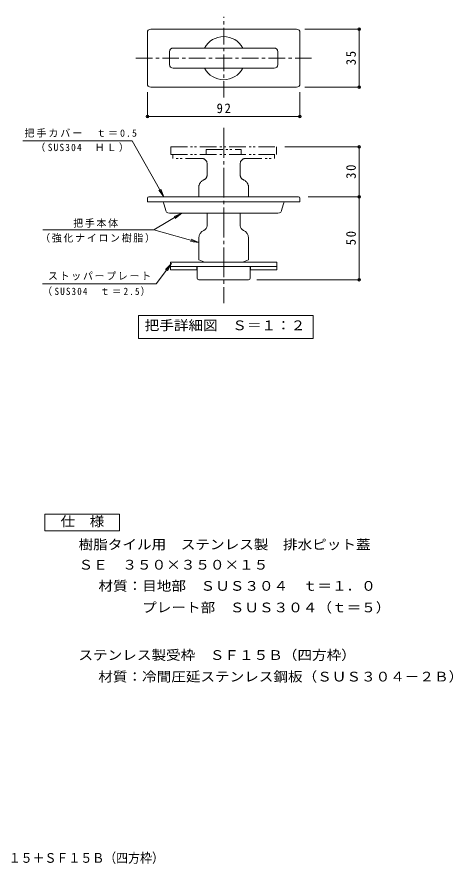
# Model space of a CAD drawing. Units: millimetres, scale not verified, with parts at other scales. Extents: x -310 to 247, y -275 to 236.
# Drawn here: x -16 to 247, y -275 to 236 of the extents above; entities that cross this region are included whole.
import ezdxf
from ezdxf.enums import TextEntityAlignment as Align

# ---------------------------------------------------------------- set-up
doc = ezdxf.new("R2010")
doc.units = ezdxf.units.MM
doc.header["$LTSCALE"] = 2
doc.header["$PDMODE"] = 32
doc.header["$PDSIZE"] = 1.6
for name, pattern in [('CHAIN1', [8, 5, -1, 1, -1]), ('CHAIN2', [12, 9, -1, 1, -1]), ('DOUBLE_CHAIN1', [8.8, 5, -1, 0.6, -0.6, 0.6, -1])]:
    doc.linetypes.add(name, pattern=pattern)
for name, color, linetype, lineweight in [('C-0', 3, 'Continuous', 9), ('C-4', 7, 'Continuous', 9), ('D-5', 7, 'Continuous', 9)]:
    doc.layers.add(name, color=color, linetype=linetype, lineweight=lineweight)
doc.layers.add('F-4_F-4ﾚｲﾔ', color=2, linetype='Continuous')
doc.styles.add('ＭＳ ゴシック', font='')
doc.styles.get('ＭＳ ゴシック').set_extended_font_data('MS Gothic')

msp = doc.modelspace()

# ---------------------------------------------------------------- linework, layer by layer
at = {"layer": 'C-0', "linetype": 'CHAIN1'}
for p, q in [((108.581, 186.887), (108.581, 235.523)), ((55.614, 210.688), (161.863, 210.688))]:
    msp.add_line(p, q, dxfattribs=at)
at = {"layer": 'C-0'}
for p, q in [((62.581, 195.188), (62.581, 226.188)), ((152.581, 228.188), (64.581, 228.188)), ((154.581, 195.188), (154.581, 226.188)), ((75.981, 206.788), (75.981, 214.588)), ((138.981, 216.788), (78.181, 216.788)), ((141.181, 206.788), (141.181, 214.588)), ((138.981, 204.588), (78.181, 204.588)), ((64.581, 193.188), (152.581, 193.188)), ((62.581, 126.288), (62.581, 124.189)), ((62.581, 124.189), (154.581, 124.189)), ((153.681, 127.188), (63.481, 127.188)), ((72.391, 123.466), (73.481, 119.689)), ((144.771, 123.466), (143.681, 119.689)), ((154.581, 126.288), (154.581, 124.189)), ((141.181, 117.189), (75.981, 117.189)), ((98.581, 109.689), (98.581, 117.189)), ((118.581, 109.689), (118.581, 117.189)), ((93.581, 102.288), (93.581, 89.089)), ((123.581, 102.272), (123.581, 89.089)), ((76.581, 87.689), (140.581, 87.689)), ((76.581, 87.689), (76.581, 83.188)), ((93.581, 89.089), (96.581, 87.988)), ((96.581, 87.988), (96.581, 87.689)), ((123.581, 89.089), (120.581, 87.988)), ((120.581, 87.988), (120.581, 87.689)), ((140.581, 87.689), (140.581, 83.188)), ((76.581, 85.188), (140.581, 85.188)), ((76.581, 83.188), (92.331, 83.188)), ((92.331, 85.188), (92.331, 83.188)), ((92.581, 78.188), (92.581, 85.188)), ((124.581, 78.188), (124.581, 85.188)), ((124.831, 85.188), (124.831, 83.188)), ((124.831, 83.188), (140.581, 83.188)), ((123.581, 77.189), (93.581, 77.189))]:
    msp.add_line(p, q, dxfattribs=at)
at = {"layer": 'C-0', "linetype": 'CHAIN2'}
msp.add_line((108.581, 168.658), (108.581, 63.072), dxfattribs=at)
at = {"layer": 'C-0', "linetype": 'DOUBLE_CHAIN1'}
for p, q in [((76.681, 157.189), (140.481, 157.189)), ((76.681, 157.189), (76.681, 152.688)), ((97.981, 155.689), (119.181, 155.689)), ((97.981, 155.689), (97.981, 152.688)), ((119.181, 155.689), (119.181, 152.688)), ((140.481, 157.189), (140.481, 152.688)), ((76.681, 152.688), (140.481, 152.688)), ((77.881, 152.688), (77.881, 150.189)), ((95.581, 150.189), (77.881, 150.189)), ((121.581, 150.189), (139.281, 150.189)), ((139.281, 152.688), (139.281, 150.189)), ((98.581, 140.188), (98.581, 147.188)), ((118.581, 140.188), (118.581, 147.188)), ((93.581, 132.789), (93.581, 127.188)), ((123.581, 132.772), (123.581, 127.188))]:
    msp.add_line(p, q, dxfattribs=at)
at = {"layer": 'C-0'}
for centre, radius, start, end in [((64.581, 226.188), 2, 90, 180), ((152.581, 226.188), 2, 0, 90), ((108.581, 210.688), 13, 27.9843, 152.0157), ((78.181, 214.588), 2.2, 90, 180), ((138.981, 214.588), 2.2, 0, 90), ((78.181, 206.788), 2.2, 180, 270), ((108.581, 210.688), 13, 207.9843, 332.0157), ((138.981, 206.788), 2.2, 270, 0), ((64.581, 195.188), 2, 180, 270), ((152.581, 195.188), 2, 270, 0), ((63.481, 126.288), 0.9, 90, 180), ((71.43, 123.189), 1, 16.1012, 90), ((145.732, 123.189), 1, 90, 163.8988), ((153.681, 126.288), 0.9, 0, 90), ((75.981, 119.689), 2.5, 180, 270), ((141.181, 119.689), 2.5, 270, 0), ((95.581, 109.689), 3, 292.02405, 0), ((121.581, 109.689), 3, 180, 247.97595), ((98.581, 102.272), 5, 112.02434, 180), ((118.581, 102.272), 5, 0, 67.97566), ((93.581, 78.188), 1, 180, 270), ((123.581, 78.188), 1, 270, 0)]:
    msp.add_arc(centre, radius, start, end, dxfattribs=at)
at = {"layer": 'C-0', "linetype": 'DOUBLE_CHAIN1'}
for centre, radius, start, end in [((95.581, 147.188), 3, 0, 90), ((121.581, 147.188), 3, 90, 180), ((95.581, 140.188), 3, 292.02405, 0), ((121.581, 140.188), 3, 180, 247.97595), ((98.581, 132.772), 5, 112.02371, 180), ((118.581, 132.772), 5, 0, 67.97629)]:
    msp.add_arc(centre, radius, start, end, dxfattribs=at)
at = {"layer": 'C-4'}
for p, q in [((157.581, 228.188), (190.921, 228.188)), ((190.321, 193.188), (190.321, 228.188)), ((62.581, 190.188), (62.581, 174.887)), ((154.581, 190.188), (154.581, 174.887)), ((157.581, 193.188), (190.921, 193.188)), ((62.581, 175.487), (154.581, 175.487)), ((-12.46, 160.899), (53.519, 160.899)), ((145.481, 157.189), (190.921, 157.189)), ((190.321, 77.189), (190.321, 157.189)), ((72.596, 127.188), (70.722, 131.824)), ((159.581, 127.188), (190.921, 127.188)), ((83.313, 117.189), (78.71, 115.235)), ((-0.436, 107.247), (66.43, 107.247)), ((93.581, 99.594), (88.987, 101.567)), ((77.127, 86.866), (73.616, 83.307)), ((128.581, 77.189), (190.921, 77.189)), ((-0.695, 74.72), (67.939, 74.72)), ((162.438, 41.813), (162.438, 55.715)), ((162.438, 41.813), (57.142, 41.813))]:
    msp.add_line(p, q, dxfattribs=at)
for points in [[(53.519, 160.899), (72.596, 127.188), (69.586, 131.181)], [(66.43, 107.247), (83.313, 117.189), (79.372, 114.111)], [(66.43, 107.247), (93.581, 99.594), (88.633, 100.31)], [(67.939, 74.72), (77.127, 86.866), (74.657, 82.519)], [(57.142, 41.813), (57.142, 55.715), (162.438, 55.715)]]:
    msp.add_lwpolyline(points, dxfattribs=at)
for p in [(190.321, 228.188), (190.321, 193.188), (62.581, 175.487), (154.581, 175.487), (190.321, 157.189), (190.321, 127.188), (190.321, 77.189)]:
    msp.add_point(p, dxfattribs=at)
at = {"layer": 'D-5', "color": 2}
for p, q in [((0.714, -64.135), (45.714, -64.135)), ((0.714, -74.135), (0.714, -64.135)), ((45.714, -64.135), (45.714, -74.135)), ((45.714, -74.135), (0.714, -74.135))]:
    msp.add_line(p, q, dxfattribs=at)

# ---------------------------------------------------------------- texts
at = {"layer": 'C-4', "color": 2, "style": 'ＭＳ ゴシック', "width": 1.1}
msp.add_text('把手詳細図\u3000Ｓ＝１：２', height=5.865, dxfattribs=at).set_placement((60.994, 45.007), align=Align.BOTTOM_LEFT)
at = {"layer": 'C-4', "color": 2, "char_height": 5.865, "attachment_point": 7, "rotation": 90, "style": 'ＭＳ ゴシック'}
for s, insert in [('\\T1.27;\\W0.95;35', (188.321, 206.438)), ('\\T1.27;\\W0.95;30', (188.321, 137.939)), ('\\T1.27;\\W0.95;50', (188.321, 97.938))]:
    msp.add_mtext(s, dxfattribs=dict(at, insert=insert))
at = {"layer": 'C-4', "color": 2, "insert": (104.331, 177.487), "char_height": 5.865, "attachment_point": 7, "style": 'ＭＳ ゴシック'}
msp.add_mtext('\\T1.27;\\W0.95;92', dxfattribs=at)
at = {"layer": 'C-4', "char_height": 4.399, "attachment_point": 7, "style": 'ＭＳ ゴシック'}
for s, insert in [('\\T1.2;把手カバー\u3000ｔ＝0.5', (-11.496, 162.852)), ('\\T1.24;\\W0.95;（SUS304\u3000ＨＬ）', (-4.747, 154.114)), ('\\T1.17;把手本体', (17.853, 108.556)), ('\\T1.17;（強化ナイロン樹脂）', (-2.026, 99.512)), ('\\T1.17;ストッパープレート', (2.679, 76.775)), ('\\T1.27;\\W0.9;（SUS304\u3000ｔ＝2.5）', (-0.402, 67.398))]:
    msp.add_mtext(s, dxfattribs=dict(at, insert=insert))
at = {"layer": 'D-5', "color": 2, "style": 'ＭＳ ゴシック', "width": 1.1}
for s, p in [('仕\u3000様', (10.214, -73.135)), ('樹脂タイル用\u3000ステンレス製\u3000排水ピット蓋', (21.132, -87.03)), ('ＳＥ\u3000３５０×３５０×１５', (21.132, -99.25)), ('材質：目地部\u3000ＳＵＳ３０４\u3000ｔ＝１．０', (33.075, -111.995)), ('\u3000\u3000\u3000プレート部\u3000ＳＵＳ３０４（ｔ＝５）', (33.075, -124.995)), ('ステンレス製受枠\u3000ＳＦ１５Ｂ（四方枠）', (21.043, -153.672)), ('材質：冷間圧延ステンレス鋼板（ＳＵＳ３０４－２Ｂ）', (32.985, -166.672))]:
    msp.add_text(s, height=5.865, dxfattribs=at).set_placement(p, align=Align.BOTTOM_LEFT)
at = {"layer": 'F-4_F-4ﾚｲﾔ', "style": 'ＭＳ ゴシック', "width": 0.9}
msp.add_text('ＳＥ\u3000３５０×３５０×１５＋ＳＦ１５Ｂ（四方枠）', height=5.865, dxfattribs=at).set_placement((-100.196, -275.913), align=Align.BOTTOM_LEFT)

doc.saveas('drawing.dxf')
